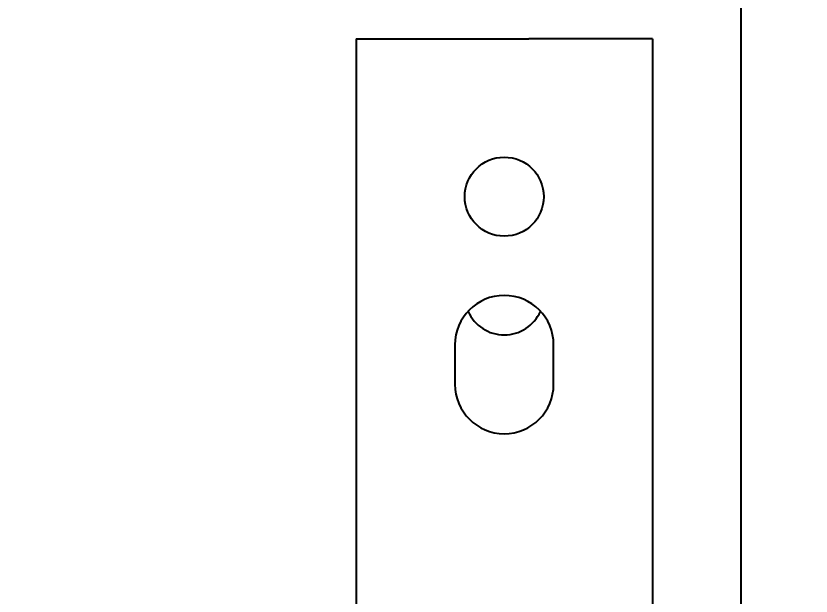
# Model space of a CAD drawing. Header units: millimetres. Extents: x 710 to 26878, y 589 to 5187.
# Drawn here: x 5734.2 to 5814.8, y 2290.4 to 2349.2 of the extents above; entities that cross this region are included whole.
import ezdxf

# ---------------------------------------------------------------- set-up
doc = ezdxf.new("R2010")
doc.units = ezdxf.units.MM
doc.layers.add('02___PRT_ALL_AXES', color=7, linetype='Continuous')
doc.styles.get("Standard").update_dxf_attribs({"font": 'arial.ttf'})
doc.dimstyles.new('DIMSTYLE_5-scale4', dxfattribs={"dimscale": 2, "dimtxt": 20, "dimasz": 20, "dimexe": 1, "dimexo": 0, "dimgap": 1.25, "dimtad": 1, "dimzin": 9, "dimdsep": 46, "dimtxsty": 'Standard', "dimcen": 0.09, "dimclre": 256, "dimclrt": 256, "dimadec": 1, "dimazin": 2, "dimtp": 0.15, "dimtm": 0.15, "dimtfac": 0.8, "dimtmove": 0, "dimatfit": 3, "dimfxl": 1, "dimtolj": 1, "dimarcsym": 0})

# ---------------------------------------------------------------- blocks, each defined once
blk = doc.blocks.new('*D48')
at = {"lineweight": -2, "transparency": 16777216}
for p, q in [((5207.709, 2284.345), (5207.709, 2474.104)), ((5807.709, 2284.345), (5807.709, 2474.104))]:
    blk.add_line(p, q, dxfattribs=at)
at = {"color": 0, "lineweight": -2, "transparency": 16777216}
blk.add_line((5247.709, 2472.104), (5767.709, 2472.104), dxfattribs=at)
at = {"color": 0, "transparency": 16777216}
for points in [[(5247.709, 2478.771), (5247.709, 2465.437), (5207.709, 2472.104)], [(5767.709, 2478.771), (5767.709, 2465.437), (5807.709, 2472.104)]]:
    blk.add_solid(points, dxfattribs=at)
at = {"layer": 'Defpoints', "color": 0, "transparency": 16777216}
for p in [(5807.709, 2472.104), (5207.709, 2284.345), (5807.709, 2284.345)]:
    blk.add_point(p, dxfattribs=at)
at = {"transparency": 16777216, "insert": (5507.709, 2500.498), "char_height": 40, "attachment_point": 5}
blk.add_mtext('\\A1;600 [1\'-11 5/8"]', dxfattribs=at)

msp = doc.modelspace()

# ---------------------------------------------------------------- linework, layer by layer
at = {"color": 7, "linetype": 'Continuous'}
for p, q in [((5768.709, 2346.8453), (5768.709, 1674.3453)), ((5768.709, 2346.8453), (5786.209, 2346.8453)), ((5798.709, 2346.8453), (5786.209, 2346.8453)), ((5798.709, 2346.8453), (5798.709, 1674.3453)), ((5778.709, 2315.8453), (5778.709, 2311.8453)), ((5788.709, 2311.8453), (5788.709, 2315.8453))]:
    msp.add_line(p, q, dxfattribs=at)
at = {"color": 1}
msp.add_circle((5786.209, 2346.8453), 110.7653, dxfattribs=at)
at = {"color": 7, "linetype": 'Continuous'}
for centre, radius, start, end in [((5783.709, 2315.8453), 5, 0, 180), ((5783.709, 2320.8453), 4, 203.970253, 336.029747), ((5783.709, 2311.8453), 5, 180, 0)]:
    msp.add_arc(centre, radius, start, end, dxfattribs=at)
at = {"layer": '02___PRT_ALL_AXES', "color": 7, "linetype": 'Continuous'}
msp.add_circle((5783.709, 2330.8453), 4, dxfattribs=at)

# ---------------------------------------------------------------- dimensions: what is measured, and where the dimension line sits
dim = msp.add_linear_dim(base=(5807.709, 2472.1041), p1=(5207.709, 2284.3453), p2=(5807.709, 2284.3453), dimstyle='DIMSTYLE_5-scale4')
dim.commit()
dim.dimension.update_dxf_attribs({"geometry": '*D48', "text_midpoint": (5507.709, 2500.4977)})

doc.saveas('drawing.dxf')
